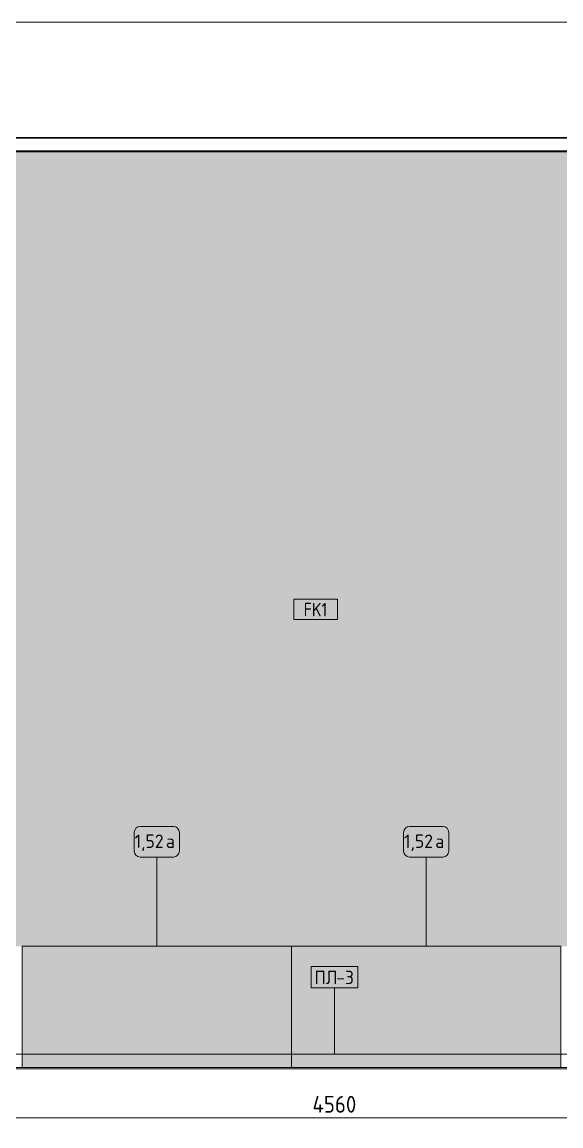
# Model space of a CAD drawing. Header units: millimetres. Extents: x 71854 to 109032, y -1987 to 27578.
# Drawn here: x 99613 to 101613, y 3983 to 8080 of the extents above; entities that cross this region are included whole.
import ezdxf

# ---------------------------------------------------------------- set-up
doc = ezdxf.new("R2010")
doc.units = ezdxf.units.MM
for name, color, linetype, lineweight in [('A-ANNO-DIMS', 7, 'Continuous', 9), ('A-ANNO-DIMS-25', 7, 'Continuous', 9), ('A-FLOR', 7, 'Continuous', 9), ('A-GENM', 7, 'Continuous', 9), ('A-GENM-IDEN', 7, 'Continuous', 9), ('A-WALL-IDEN', 7, 'Continuous', 9), ('A-WALL-PATT', 7, 'Continuous', 9), ('I-FURN-IDEN', 7, 'Continuous', 9)]:
    doc.layers.add(name, color=color, linetype=linetype, lineweight=lineweight)
for name, color, linetype, lineweight, true_color in [('A-CLNG-FNSH-1', 7, 'Continuous', 30, 0x3c3c3c), ('I-FURN-10', 7, 'Continuous', 9, 0xdddddd), ('I-FURN-2', 7, 'Continuous', 9, 0xc0c0c0), ('I-FURN-9', 7, 'Continuous', 9, 0xd1d1d1)]:
    doc.layers.add(name, color=color, linetype=linetype, lineweight=lineweight, true_color=true_color)
doc.layers.add('I-FURN-8', color=7, linetype='Continuous', lineweight=9, true_color=0xfbfbfb, transparency=0.7)
doc.styles.add('GOST Common_1', font='GOST_Common.ttf', dxfattribs={"width": 0.9, "height": 50})
doc.styles.add('GOST Common_2', font='GOST_Common.ttf', dxfattribs={"height": 50})
doc.styles.add('ISOCPEUR_1', font='isocpeur.ttf', dxfattribs={"width": 0.9, "height": 62.5})
doc.dimstyles.new('ISO-2_5_0_9К_БОЛЬШОЙ_1', dxfattribs={"dimscale": 304.8, "dimtxt": 62.248823, "dimasz": 0.123031, "dimexe": 0.098425, "dimexo": 0.246063, "dimgap": 0, "dimtad": 1, "dimdec": 0, "dimrnd": 10, "dimzin": 0, "dimdsep": 46, "dimtxsty": 'ISOCPEUR_1', "dimblk1": 'OBLIQUE', "dimblk2": 'OBLIQUE', "dimsah": 1, "dimcen": 0.09, "dimdle": 0.098425, "dimazin": 0, "dimtfac": 1, "dimtdec": 4, "dimtix": 1, "dimtmove": 0, "dimatfit": 3, "dimfxl": 1, "dimtvp": 1, "dimtolj": 1, "dimtzin": 0, "dimarcsym": 2})

# ---------------------------------------------------------------- blocks, each defined once
blk = doc.blocks.new('Плинтус - Плинтус темный _ст_школа_-32863384-Развертка 2_15-2')
at = {"layer": 'A-GENM'}
h = blk.add_hatch(color=256, dxfattribs=at)
h.paths.add_polyline_path([(24780.3, 4200), (25200, 4200), (25200, 4250), (24760.1, 4250), (24760.1, 4200)])
h.paths.add_polyline_path([(20760, 4200), (20760, 4250), (20655, 4250), (20655, 4200)])
h.paths.add_polyline_path([(21760, 4200), (21760.1, 4200), (21760, 4250)])
h.paths.add_polyline_path([(23760, 4200), (23760.1, 4200), (23760, 4250)])
for p, q in [((20640, 4200), (20640, 4250)), ((20640, 4250), (20655, 4250)), ((20655, 4250), (20760, 4250)), ((20655, 4250), (20655, 4200)), ((20760, 4250), (21760, 4250)), ((21760.1, 4250), (22760, 4250)), ((22760.1, 4250), (23760, 4250)), ((23760.1, 4250), (24760.1, 4250)), ((24760.1, 4250), (25200, 4250)), ((25200, 4250), (25200, 4200)), ((20760, 4200), (20655, 4200)), ((21760, 4200), (20760, 4200)), ((22760, 4200), (21760.1, 4200)), ((23760, 4200), (22760.1, 4200)), ((24760.1, 4200), (23760.1, 4200)), ((24780.3, 4200), (24760.1, 4200))]:
    blk.add_line(p, q, dxfattribs=at)
blk = doc.blocks.new('DIMBLOCK30-Развертка 2_15-2')
at = {"layer": 'A-ANNO-DIMS-25'}
for p, q in [((98492.8, 4125), (98492.8, 3983.1)), ((98492.8, 4013.1), (98492.8, 4120)), ((103052.8, 4125), (103052.8, 3983.1)), ((103052.8, 4013.1), (103052.8, 4120)), ((98492.8, 4013.1), (103052.8, 4013.1))]:
    blk.add_line(p, q, dxfattribs=at)
at = {"layer": 'A-ANNO-DIMS-25', "lineweight": 20}
for p, q in [((98492.8, 4013.1), (98511.6, 4031.8)), ((103052.8, 4013.1), (103071.6, 4031.8)), ((98492.8, 4013.1), (98474.1, 3994.3)), ((103052.8, 4013.1), (103034.1, 3994.3))]:
    blk.add_line(p, q, dxfattribs=at)
at = {"layer": 'A-ANNO-DIMS-25', "color": 0, "insert": (100690.8, 4094.7), "char_height": 62.5, "width": 196.802, "attachment_point": 1, "line_spacing_factor": 1.149209, "style": 'ISOCPEUR_1'}
blk.add_mtext('4560', dxfattribs=at)
blk = doc.blocks.new('_Oblique')
at = {"color": 0, "linetype": 'ByBlock', "lineweight": -2}
blk.add_line((-0.5, -0.5), (0.5, 0.5), dxfattribs=at)
blk = doc.blocks.new('М_стена_0001 - Типоразмер_без рамки-25382661-Развертка 2_15-2')
at = {"layer": 'A-WALL-IDEN'}
for p, q in [((22931.4, 5938.1), (22768.2, 5938.1)), ((22768.2, 5938.1), (22768.2, 5863.1)), ((22931.4, 5863.1), (22931.4, 5938.1)), ((22768.2, 5863.1), (22931.4, 5863.1))]:
    blk.add_line(p, q, dxfattribs=at)
blk = doc.blocks.new('Mark Reiling - Mark Reiling-26174330-Развертка 2_15-2')
at = {"layer": 'A-GENM-IDEN'}
for p, q in [((22833.3, 4574.2), (22833.3, 4495.4)), ((22833.3, 4574.2), (23006.8, 4574.2)), ((23006.8, 4574.2), (22833.3, 4574.2)), ((22833.3, 4574.2), (22833.3, 4495.4)), ((23006.8, 4495.4), (23006.8, 4574.2)), ((23006.8, 4495.4), (23006.8, 4574.2)), ((22833.3, 4495.4), (23006.8, 4495.4)), ((22833.3, 4495.4), (23006.8, 4495.4))]:
    blk.add_line(p, q, dxfattribs=at)
blk = doc.blocks.new('Марка_Мебель - В прямоуг_Balcon_Марка-25523697-Развертка 2_15-2')
at = {"layer": 'I-FURN-IDEN'}
for p, q in [((21198.6, 5094.8), (21321.4, 5094.8)), ((21176.1, 5072.3), (21176.1, 5003.3)), ((21343.9, 5072.3), (21343.9, 5003.5)), ((21198.5, 4981), (21321.4, 4981))]:
    blk.add_line(p, q, dxfattribs=at)
for centre, radius, start, end in [((21198.6, 5072.3), 22.5, 90, 180), ((21321.4, 5072.3), 22.5, 0, 90), ((21198.5, 5003.3), 22.3, 180, 270), ((21321.4, 5003.5), 22.5, 270, 0)]:
    blk.add_arc(centre, radius, start, end, dxfattribs=at)

msp = doc.modelspace()

# ---------------------------------------------------------------- hatches: boundary and pattern name
at = {"layer": 'A-WALL-PATT'}
h = msp.add_hatch(color=256, dxfattribs=at)
h.paths.add_polyline_path([(104500, 4200), (104731.8, 4200), (104731.8, 7600), (96673.8, 7600), (96673.8, 4250), (96682.3, 4250), (96682.3, 4650), (97182.3, 4650), (97182.3, 4250), (97392.8, 4250), (97392.8, 6300), (98492.8, 6300), (98492.8, 4250), (98612.8, 4250), (98612.8, 4650), (99612.8, 4650), (99613, 4650), (101612.8, 4650), (101613, 4650), (102613, 4650), (102613, 4250), (103052.8, 4250), (103052.8, 6300), (104152.8, 6300), (104152.8, 4250), (104417.8, 4250), (104417.8, 4200), (104452.8, 4200)])
h.paths.add_polyline_path([(104421.9, 4300), (104421.9, 4970), (104437.9, 4970), (104437.9, 4300)])
h.paths.add_polyline_path([(104516.8, 4330), (104516.8, 4347.5), (104470.8, 4347.5), (104470.8, 4330), (104452.8, 4330), (104452.8, 4830), (104470.8, 4830), (104470.8, 4812.5), (104516.8, 4812.5), (104516.8, 4830), (104534.8, 4830), (104534.8, 4812.5), (104598.8, 4812.5), (104598.8, 4830), (104616.8, 4830), (104616.8, 4330), (104598.8, 4330), (104598.8, 4347.5), (104534.8, 4347.5), (104534.8, 4330), (104531.6, 4330)])
h.paths.add_polyline_path([(104566.8, 4362.5), (104568.8, 4362.5), (104598.8, 4362.5), (104598.8, 4797.5), (104534.8, 4797.5), (104534.8, 4362.5), (104565.4, 4362.5)])
h.paths.add_polyline_path([(104516.8, 4362.5), (104516.8, 4797.5), (104470.8, 4797.5), (104470.8, 4362.5), (104515.8, 4362.5)])
h.paths.add_polyline_path([(104539.3, 5004), (104421.9, 5004), (104421.9, 5020), (104721.9, 5020), (104721.9, 5004), (104539.6, 5004)])
h.paths.add_polyline_path([(97201.8, 5059), (97201.8, 5141), (97283.8, 5141), (97283.8, 5059), (97202.8, 5059)])
h.paths.add_polyline_path([(102906.3, 5059), (102824.3, 5059), (102824.3, 5141), (102906.3, 5141), (102906.3, 5060)])
h.paths.add_polyline_path([(97202.8, 5060), (97282.8, 5060), (97282.8, 5140), (97202.8, 5140), (97202.8, 5062)])
h.paths.add_polyline_path([(102905.3, 5060), (102905.3, 5140), (102825.3, 5140), (102825.3, 5060), (102903.3, 5060)])
h.paths.add_polyline_path([(97280.8, 5062), (97204.8, 5062), (97204.8, 5138), (97280.8, 5138), (97280.8, 5072)])
h.paths.add_polyline_path([(102837.3, 5062), (102827.3, 5062), (102827.3, 5138), (102903.3, 5138), (102903.3, 5062), (102838.3, 5062)])
h.paths.add_polyline_path([(97243.8, 5072), (97270.8, 5072), (97270.8, 5128), (97214.8, 5128), (97214.8, 5072), (97241.8, 5072)])
h.paths.add_polyline_path([(102866.3, 5072), (102893.3, 5072), (102893.3, 5128), (102837.3, 5128), (102837.3, 5072), (102865.8, 5072)])
h.paths.add_polyline_path([(102838.3, 5073), (102838.3, 5127), (102892.3, 5127), (102892.3, 5073), (102864.3, 5073)])
h.paths.add_polyline_path([(97215.8, 5073), (97215.8, 5127), (97269.8, 5127), (97269.8, 5073), (97241.8, 5073)])
at = {"layer": 'I-FURN-8'}
for points in [[(100612.8, 4250), (100612.8, 4650), (99613, 4650), (99613, 4250)], [(101557.3, 4250), (101612.8, 4250), (101612.8, 4650), (100613, 4650), (100613, 4250), (101525.6, 4250)], [(100612.8, 4200), (100612.8, 4250), (99613, 4250), (99613, 4200)], [(101588.9, 4200), (101612.8, 4200), (101612.8, 4250), (100613, 4250), (100613, 4200), (101557.3, 4200)]]:
    msp.add_hatch(color=256, dxfattribs=at).paths.add_polyline_path(points)

# ---------------------------------------------------------------- linework, layer by layer
at = {"layer": 'A-CLNG-FNSH-1'}
for p, q in [((104731.8, 7650), (96673.8, 7650)), ((104731.8, 7601), (96673.8, 7601)), ((96673.8, 7600), (104731.8, 7600))]:
    msp.add_line(p, q, dxfattribs=at)
at = {"layer": 'A-FLOR'}
for p, q in [((96652.7, 8080), (104732.8, 8080)), ((104752.8, 4195), (96652.7, 4195)), ((104731.8, 4200), (96673.8, 4200))]:
    msp.add_line(p, q, dxfattribs=at)
at = {"layer": 'A-GENM-IDEN'}
msp.add_line((100772.8, 4250), (100772.8, 4494.3), dxfattribs=at)
at = {"layer": 'I-FURN-10'}
for p, q in [((100612.8, 4200), (100612.8, 4650)), ((100613, 4200), (100613, 4650)), ((99613, 4200), (100612.8, 4200)), ((100613, 4200), (101612.8, 4200))]:
    msp.add_line(p, q, dxfattribs=at)
at = {"layer": 'I-FURN-2'}
for p, q in [((99613, 4650), (100613, 4650)), ((99613, 4200), (99613, 4650)), ((100612.8, 4650), (101612.8, 4650)), ((100612.8, 4200), (100612.8, 4650)), ((100613, 4650), (100613, 4200)), ((101612.8, 4650), (101612.8, 4200))]:
    msp.add_line(p, q, dxfattribs=at)
at = {"layer": 'I-FURN-9'}
for p, q in [((100612.8, 4650), (99613, 4650)), ((99613, 4200), (99613, 4650)), ((101612.8, 4650), (100613, 4650)), ((101612.8, 4200), (101612.8, 4650))]:
    msp.add_line(p, q, dxfattribs=at)
at = {"layer": 'I-FURN-IDEN'}
for p, q in [((100113, 4650), (100113, 4981)), ((101112.8, 4650), (101112.8, 4981))]:
    msp.add_line(p, q, dxfattribs=at)

# ---------------------------------------------------------------- block references
at = {"layer": 'A-GENM'}
msp.add_blockref('Плинтус - Плинтус темный _ст_школа_-32863384-Развертка 2_15-2', (77852.8, 0), dxfattribs=at)
at = {"layer": 'A-GENM-IDEN'}
msp.add_blockref('Mark Reiling - Mark Reiling-26174330-Развертка 2_15-2', (77852.8, 0), dxfattribs=at)
at = {"layer": 'A-WALL-IDEN'}
msp.add_blockref('М_стена_0001 - Типоразмер_без рамки-25382661-Развертка 2_15-2', (77852.8, 0), dxfattribs=at)
at = {"layer": 'I-FURN-IDEN'}
for p in [(78853, 0), (79852.8, 0)]:
    msp.add_blockref('Марка_Мебель - В прямоуг_Balcon_Марка-25523697-Развертка 2_15-2', p, dxfattribs=at)

# ---------------------------------------------------------------- texts
at = {"layer": 'A-GENM-IDEN', "char_height": 50, "attachment_point": 1, "style": 'GOST Common_2'}
for s, insert, width in [('ПЛ', (100697.7, 4559.2), 98.207), ('-3', (100778.7, 4559.2), 86.181)]:
    msp.add_mtext(s, dxfattribs=dict(at, insert=insert, width=width))
at = {"layer": 'A-WALL-IDEN', "insert": (100657.8, 5924.5), "char_height": 50, "width": 111.835, "attachment_point": 1, "style": 'GOST Common_1'}
msp.add_mtext('FK1', dxfattribs=at)
at = {"layer": 'I-FURN-IDEN', "char_height": 50, "attachment_point": 1, "style": 'GOST Common_2'}
for s, insert, width in [('1,52', (100030.7, 5064.7), 140.295), ('\\fGOST Common|b0|i0|c204|p34|;а', (100146.5, 5064.7), 50.105), ('1,52', (101030.6, 5064.7), 140.295), ('\\fGOST Common|b0|i0|c204|p34|;а', (101146.3, 5064.7), 50.105)]:
    msp.add_mtext(s, dxfattribs=dict(at, insert=insert, width=width))

# ---------------------------------------------------------------- dimensions: what is measured, and where the dimension line sits
at = {"layer": 'A-ANNO-DIMS'}
dim = msp.add_linear_dim(base=(103052.8, 4013.1), p1=(98492.8, 4200), p2=(103052.8, 4200), dimstyle='ISO-2_5_0_9К_БОЛЬШОЙ_1', override={"dimpost": '<>', "dimfxl": 4559.980323}, dxfattribs=at)
dim.commit()
dim.dimension.update_dxf_attribs({"geometry": 'DIMBLOCK30-Развертка 2_15-2', "text_midpoint": (100772.8, 4044.3)})

doc.saveas('drawing.dxf')
